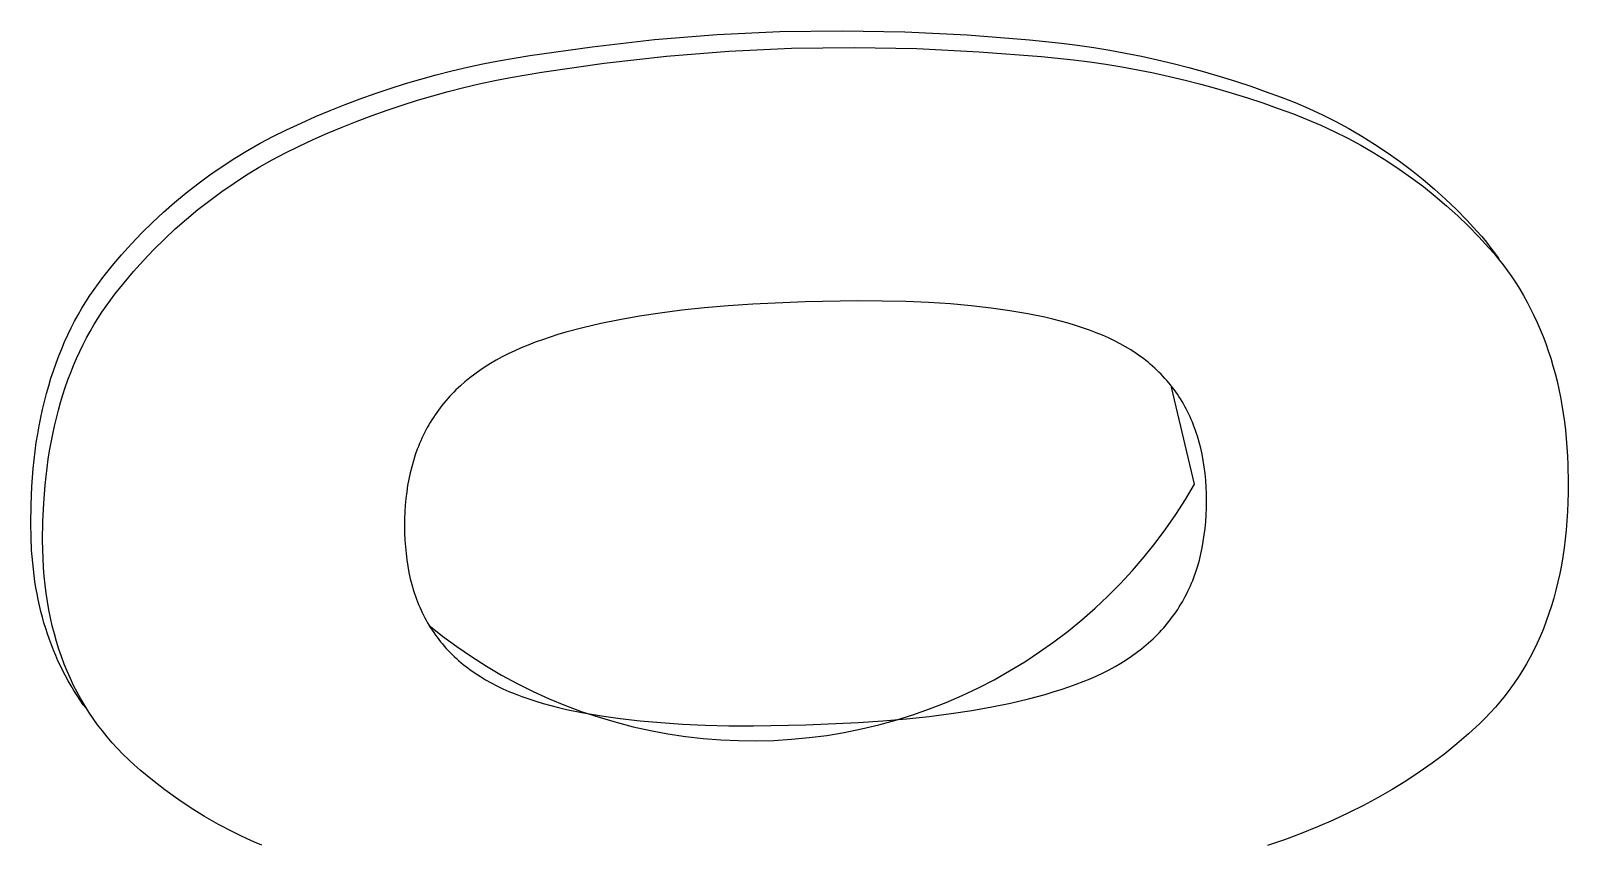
# Model space of a CAD drawing. Header units: millimetres. Extents: x -665 to 1920, y -373 to 1434.
# Drawn here: x 9.145 to 10.548, y 320.316 to 321.057 of the extents above; entities that cross this region are included whole.
import ezdxf

# ---------------------------------------------------------------- set-up
doc = ezdxf.new("R2010")
doc.units = ezdxf.units.MM
doc.header["$MEASUREMENT"] = 0
doc.layers.add('Utwórz2D linie widoczne', color=7, linetype='Continuous', true_color=0x000000)

msp = doc.modelspace()

# ---------------------------------------------------------------- linework, layer by layer
at = {"layer": 'Utwórz2D linie widoczne'}
for p, q in [((9.7142, 321.0493), (9.7713, 321.0539)), ((9.7713, 321.0539), (9.8285, 321.0568)), ((9.8285, 321.0568), (9.8856, 321.0574)), ((9.8856, 321.0574), (9.9426, 321.0564)), ((9.9426, 321.0564), (9.9997, 321.0536)), ((9.9997, 321.0536), (10.0565, 321.0491)), ((9.6005, 321.0348), (9.6572, 321.0429)), ((9.6572, 321.0429), (9.7142, 321.0493)), ((9.7251, 321.0341), (9.7822, 321.0387)), ((9.7822, 321.0387), (9.8394, 321.0416)), ((9.8394, 321.0416), (9.8965, 321.0422)), ((9.8965, 321.0422), (9.9536, 321.0411)), ((9.9536, 321.0411), (10.0106, 321.0383)), ((10.0106, 321.0383), (10.0675, 321.0338)), ((10.0565, 321.0491), (10.0859, 321.0461)), ((10.0859, 321.0461), (10.1005, 321.0442)), ((10.1005, 321.0442), (10.1152, 321.0421)), ((10.1152, 321.0421), (10.1298, 321.0397)), ((10.1298, 321.0397), (10.1443, 321.037)), ((10.1443, 321.037), (10.1588, 321.0341)), ((9.5292, 321.0208), (9.5434, 321.0241)), ((9.5434, 321.0241), (9.5576, 321.0272)), ((9.5576, 321.0272), (9.5719, 321.03)), ((9.5719, 321.03), (9.5862, 321.0325)), ((9.5862, 321.0325), (9.6005, 321.0348)), ((9.6115, 321.0196), (9.6682, 321.0277)), ((9.6682, 321.0277), (9.7251, 321.0341)), ((10.0675, 321.0338), (10.0968, 321.0309)), ((10.0968, 321.0309), (10.1115, 321.029)), ((10.1115, 321.029), (10.1261, 321.0268)), ((10.1261, 321.0268), (10.1407, 321.0244)), ((10.1407, 321.0244), (10.1553, 321.0218)), ((10.1588, 321.0341), (10.1733, 321.031)), ((10.1733, 321.031), (10.1877, 321.0275)), ((10.1877, 321.0275), (10.2021, 321.0239)), ((10.2021, 321.0239), (10.2163, 321.02)), ((9.473, 321.0048), (9.487, 321.0092)), ((9.487, 321.0092), (9.501, 321.0133)), ((9.501, 321.0133), (9.515, 321.0172)), ((9.515, 321.0172), (9.5292, 321.0208)), ((9.5401, 321.0056), (9.5543, 321.0089)), ((9.5543, 321.0089), (9.5685, 321.012)), ((9.5685, 321.012), (9.5828, 321.0148)), ((9.5828, 321.0148), (9.5971, 321.0173)), ((9.5971, 321.0173), (9.6115, 321.0196)), ((10.1553, 321.0218), (10.1698, 321.0189)), ((10.1698, 321.0189), (10.1843, 321.0157)), ((10.1843, 321.0157), (10.1987, 321.0123)), ((10.1987, 321.0123), (10.213, 321.0086)), ((10.213, 321.0086), (10.2273, 321.0047)), ((10.2163, 321.02), (10.2305, 321.0158)), ((10.2305, 321.0158), (10.2446, 321.0114)), ((10.2446, 321.0114), (10.2587, 321.0067)), ((9.4318, 320.9901), (9.4455, 320.9953)), ((9.4455, 320.9953), (9.4592, 321.0002)), ((9.4592, 321.0002), (9.473, 321.0048)), ((9.4979, 320.994), (9.5119, 320.9981)), ((9.5119, 320.9981), (9.5259, 321.002)), ((9.5259, 321.002), (9.5401, 321.0056)), ((10.2273, 321.0047), (10.2415, 321.0006)), ((10.2415, 321.0006), (10.2556, 320.9961)), ((10.2556, 320.9961), (10.2696, 320.9915)), ((10.2587, 321.0067), (10.2726, 321.0018)), ((10.2726, 321.0018), (10.2864, 320.9967)), ((10.2864, 320.9967), (10.299, 320.9918)), ((9.4049, 320.9791), (9.4183, 320.9847)), ((9.4183, 320.9847), (9.4318, 320.9901)), ((9.4564, 320.98), (9.4701, 320.9849)), ((9.4701, 320.9849), (9.484, 320.9896)), ((9.484, 320.9896), (9.4979, 320.994)), ((10.2696, 320.9915), (10.2835, 320.9866)), ((10.2835, 320.9866), (10.2974, 320.9815)), ((10.2974, 320.9815), (10.31, 320.9765)), ((10.299, 320.9918), (10.3115, 320.9864)), ((10.3115, 320.9864), (10.3239, 320.9807)), ((10.3239, 320.9807), (10.3361, 320.9746)), ((9.3663, 320.9611), (9.3784, 320.9671)), ((9.3784, 320.9671), (9.3916, 320.9732)), ((9.3916, 320.9732), (9.4049, 320.9791)), ((9.4158, 320.9638), (9.4292, 320.9695)), ((9.4292, 320.9695), (9.4428, 320.9749)), ((9.4428, 320.9749), (9.4564, 320.98)), ((10.31, 320.9765), (10.3224, 320.9712)), ((10.3224, 320.9712), (10.3348, 320.9655)), ((10.3361, 320.9746), (10.3481, 320.9681)), ((10.3481, 320.9681), (10.36, 320.9612)), ((9.3426, 320.9481), (9.3544, 320.9548)), ((9.3544, 320.9548), (9.3663, 320.9611)), ((9.3893, 320.9518), (9.4025, 320.958)), ((9.4025, 320.958), (9.4158, 320.9638)), ((10.3348, 320.9655), (10.347, 320.9593)), ((10.347, 320.9593), (10.3591, 320.9529)), ((10.3591, 320.9529), (10.3709, 320.946)), ((10.36, 320.9612), (10.3716, 320.954)), ((10.3716, 320.954), (10.383, 320.9464)), ((9.3196, 320.9336), (9.331, 320.941)), ((9.331, 320.941), (9.3426, 320.9481)), ((9.3535, 320.9328), (9.3653, 320.9395)), ((9.3653, 320.9395), (9.3773, 320.9459)), ((9.3773, 320.9459), (9.3893, 320.9518)), ((10.3709, 320.946), (10.3826, 320.9388)), ((10.3826, 320.9388), (10.394, 320.9312)), ((10.383, 320.9464), (10.3942, 320.9385)), ((10.3942, 320.9385), (10.4052, 320.9303)), ((9.2974, 320.9178), (9.3084, 320.9259)), ((9.3084, 320.9259), (9.3196, 320.9336)), ((9.3305, 320.9184), (9.3419, 320.9258)), ((9.3419, 320.9258), (9.3535, 320.9328)), ((10.394, 320.9312), (10.4052, 320.9233)), ((10.4052, 320.9303), (10.4159, 320.9217)), ((9.2866, 320.9094), (9.2974, 320.9178)), ((9.3083, 320.9026), (9.3193, 320.9107)), ((9.3193, 320.9107), (9.3305, 320.9184)), ((10.4052, 320.9233), (10.4162, 320.9151)), ((10.4159, 320.9217), (10.4263, 320.9129)), ((10.4162, 320.9151), (10.4268, 320.9065)), ((10.4263, 320.9129), (10.4364, 320.9037)), ((9.2659, 320.8917), (9.2761, 320.9007)), ((9.2761, 320.9007), (9.2866, 320.9094)), ((9.2975, 320.8942), (9.3083, 320.9026)), ((10.4268, 320.9065), (10.4373, 320.8976)), ((10.4364, 320.9037), (10.4462, 320.8943)), ((10.4373, 320.8976), (10.4474, 320.8885)), ((9.2463, 320.8729), (9.2559, 320.8824)), ((9.2559, 320.8824), (9.2659, 320.8917)), ((9.2768, 320.8765), (9.287, 320.8855)), ((9.287, 320.8855), (9.2975, 320.8942)), ((10.4462, 320.8943), (10.4557, 320.8846)), ((10.4474, 320.8885), (10.4572, 320.879)), ((10.4557, 320.8846), (10.4649, 320.8746)), ((9.2369, 320.863), (9.2463, 320.8729)), ((9.2668, 320.8672), (9.2768, 320.8765)), ((10.4572, 320.879), (10.4667, 320.8693)), ((10.4649, 320.8746), (10.4694, 320.8695)), ((10.4667, 320.8693), (10.4759, 320.8594)), ((10.4694, 320.8695), (10.4737, 320.8643)), ((9.2278, 320.853), (9.2369, 320.863)), ((9.2478, 320.8478), (9.2572, 320.8576)), ((9.2572, 320.8576), (9.2668, 320.8672)), ((10.4737, 320.8643), (10.4778, 320.859)), ((10.4759, 320.8594), (10.4803, 320.8543)), ((10.4778, 320.859), (10.4819, 320.8535)), ((10.4803, 320.8543), (10.4846, 320.849)), ((9.2107, 320.8321), (9.2191, 320.8427)), ((9.2191, 320.8427), (9.2278, 320.853)), ((9.2387, 320.8377), (9.2478, 320.8478)), ((10.4821, 320.8532), (10.4849, 320.8493)), ((10.4846, 320.849), (10.4888, 320.8437)), ((10.4888, 320.8437), (10.4928, 320.8383)), ((9.2027, 320.8213), (9.2066, 320.8267)), ((9.2066, 320.8267), (9.2107, 320.8321)), ((9.2216, 320.8169), (9.23, 320.8274)), ((9.23, 320.8274), (9.2387, 320.8377)), ((10.4928, 320.8383), (10.4967, 320.8328)), ((10.4967, 320.8328), (10.5004, 320.8272)), ((10.5004, 320.8272), (10.504, 320.8214)), ((9.1952, 320.81), (9.1989, 320.8157)), ((9.1989, 320.8157), (9.2027, 320.8213)), ((9.2175, 320.8115), (9.2216, 320.8169)), ((10.504, 320.8214), (10.5075, 320.8156)), ((10.5075, 320.8156), (10.5108, 320.8096)), ((9.1849, 320.7922), (9.1882, 320.7982)), ((9.1882, 320.7982), (9.1916, 320.8042)), ((9.1916, 320.8042), (9.1952, 320.81)), ((9.2061, 320.7947), (9.2098, 320.8004)), ((9.2098, 320.8004), (9.2136, 320.806)), ((9.2136, 320.806), (9.2175, 320.8115)), ((9.7194, 320.7997), (9.7004, 320.7968)), ((9.7392, 320.8022), (9.7194, 320.7997)), ((9.76, 320.8044), (9.7392, 320.8022)), ((9.7816, 320.8063), (9.76, 320.8044)), ((9.8041, 320.8079), (9.7816, 320.8063)), ((9.8518, 320.8101), (9.8041, 320.8079)), ((9.8995, 320.8109), (9.8518, 320.8101)), ((9.9221, 320.8107), (9.8995, 320.8109)), ((9.9437, 320.8102), (9.9221, 320.8107)), ((9.9645, 320.8093), (9.9437, 320.8102)), ((9.9844, 320.808), (9.9645, 320.8093)), ((10.0034, 320.8063), (9.9844, 320.808)), ((10.0215, 320.8042), (10.0034, 320.8063)), ((10.0387, 320.8018), (10.0215, 320.8042)), ((10.055, 320.799), (10.0387, 320.8018)), ((10.0704, 320.7959), (10.055, 320.799)), ((10.5108, 320.8096), (10.514, 320.8036)), ((10.514, 320.8036), (10.517, 320.7974)), ((9.1787, 320.7799), (9.1818, 320.7861)), ((9.1818, 320.7861), (9.1849, 320.7922)), ((9.1991, 320.783), (9.2025, 320.7889)), ((9.2025, 320.7889), (9.2061, 320.7947)), ((9.6488, 320.7863), (9.6334, 320.7822)), ((9.6651, 320.7901), (9.6488, 320.7863)), ((9.6823, 320.7936), (9.6651, 320.7901)), ((9.7004, 320.7968), (9.6823, 320.7936)), ((10.0778, 320.7941), (10.0704, 320.7959)), ((10.0849, 320.7923), (10.0778, 320.7941)), ((10.0918, 320.7904), (10.0849, 320.7923)), ((10.0986, 320.7884), (10.0918, 320.7904)), ((10.105, 320.7863), (10.0986, 320.7884)), ((10.1113, 320.7841), (10.105, 320.7863)), ((10.1173, 320.7818), (10.1113, 320.7841)), ((10.517, 320.7974), (10.5199, 320.7912)), ((10.5199, 320.7912), (10.5227, 320.7848)), ((10.5227, 320.7848), (10.5253, 320.7784)), ((9.1731, 320.7671), (9.1758, 320.7735)), ((9.1758, 320.7735), (9.1787, 320.7799)), ((9.1896, 320.7646), (9.1927, 320.7709)), ((9.1927, 320.7709), (9.1958, 320.777)), ((9.1958, 320.777), (9.1991, 320.783)), ((9.5988, 320.7705), (9.5926, 320.7679)), ((9.6053, 320.773), (9.5988, 320.7705)), ((9.612, 320.7754), (9.6053, 320.773)), ((9.6189, 320.7777), (9.612, 320.7754)), ((9.6261, 320.78), (9.6189, 320.7777)), ((9.6334, 320.7822), (9.6261, 320.78)), ((10.1232, 320.7794), (10.1173, 320.7818)), ((10.1288, 320.777), (10.1232, 320.7794)), ((10.1341, 320.7744), (10.1288, 320.777)), ((10.1393, 320.7717), (10.1341, 320.7744)), ((10.1443, 320.7689), (10.1393, 320.7717)), ((10.5253, 320.7784), (10.5278, 320.7718)), ((10.5278, 320.7718), (10.5301, 320.7652)), ((9.1679, 320.7539), (9.1704, 320.7606)), ((9.1704, 320.7606), (9.1731, 320.7671)), ((9.184, 320.7519), (9.1867, 320.7583)), ((9.1867, 320.7583), (9.1896, 320.7646)), ((9.5698, 320.7568), (9.5646, 320.7537)), ((9.5752, 320.7597), (9.5698, 320.7568)), ((9.5808, 320.7625), (9.5752, 320.7597)), ((9.5866, 320.7652), (9.5808, 320.7625)), ((9.5926, 320.7679), (9.5866, 320.7652)), ((10.1491, 320.766), (10.1443, 320.7689)), ((10.1538, 320.7629), (10.1491, 320.766)), ((10.1561, 320.7613), (10.1538, 320.7629)), ((10.1583, 320.7597), (10.1561, 320.7613)), ((10.1605, 320.7581), (10.1583, 320.7597)), ((10.1627, 320.7564), (10.1605, 320.7581)), ((10.1648, 320.7548), (10.1627, 320.7564)), ((10.5301, 320.7652), (10.5323, 320.7584)), ((10.5323, 320.7584), (10.5344, 320.7515)), ((9.1633, 320.7403), (9.1655, 320.7471)), ((9.1655, 320.7471), (9.1679, 320.7539)), ((9.1788, 320.7387), (9.1813, 320.7453)), ((9.1813, 320.7453), (9.184, 320.7519)), ((9.5501, 320.744), (9.5456, 320.7406)), ((9.5548, 320.7474), (9.5501, 320.744)), ((9.5596, 320.7506), (9.5548, 320.7474)), ((9.5646, 320.7537), (9.5596, 320.7506)), ((10.1668, 320.753), (10.1648, 320.7548)), ((10.1689, 320.7513), (10.1668, 320.753)), ((10.1709, 320.7495), (10.1689, 320.7513)), ((10.1728, 320.7477), (10.1709, 320.7495)), ((10.1747, 320.7458), (10.1728, 320.7477)), ((10.1766, 320.744), (10.1747, 320.7458)), ((10.1784, 320.742), (10.1766, 320.744)), ((10.1802, 320.7401), (10.1784, 320.742)), ((10.5344, 320.7515), (10.5363, 320.7445)), ((10.5363, 320.7445), (10.5381, 320.7375)), ((9.1592, 320.7262), (9.1612, 320.7333)), ((9.1612, 320.7333), (9.1633, 320.7403)), ((9.1742, 320.725), (9.1764, 320.7319)), ((9.1764, 320.7319), (9.1788, 320.7387)), ((9.533, 320.7295), (9.5311, 320.7276)), ((9.535, 320.7315), (9.533, 320.7295)), ((9.537, 320.7333), (9.535, 320.7315)), ((9.5412, 320.737), (9.537, 320.7333)), ((9.5456, 320.7406), (9.5412, 320.737)), ((10.1819, 320.7381), (10.1802, 320.7401)), ((10.1836, 320.7361), (10.1819, 320.7381)), ((10.1853, 320.7341), (10.1836, 320.7361)), ((10.1869, 320.7321), (10.1853, 320.7341)), ((10.2072, 320.6434), (10.1861, 320.7321)), ((10.1885, 320.73), (10.1869, 320.7321)), ((10.19, 320.7279), (10.1885, 320.73)), ((10.1915, 320.7257), (10.19, 320.7279)), ((10.5381, 320.7375), (10.5397, 320.7303)), ((10.5397, 320.7303), (10.5412, 320.723)), ((9.1556, 320.7118), (9.1573, 320.7191)), ((9.1573, 320.7191), (9.1592, 320.7262)), ((9.1701, 320.711), (9.1721, 320.7181)), ((9.1721, 320.7181), (9.1742, 320.725)), ((9.5202, 320.7154), (9.5186, 320.7133)), ((9.5219, 320.7175), (9.5202, 320.7154)), ((9.5237, 320.7196), (9.5219, 320.7175)), ((9.5255, 320.7216), (9.5237, 320.7196)), ((9.5273, 320.7237), (9.5255, 320.7216)), ((9.5292, 320.7256), (9.5273, 320.7237)), ((9.5311, 320.7276), (9.5292, 320.7256)), ((10.193, 320.7235), (10.1915, 320.7257)), ((10.1944, 320.7213), (10.193, 320.7235)), ((10.1958, 320.7191), (10.1944, 320.7213)), ((10.1971, 320.7168), (10.1958, 320.7191)), ((10.1984, 320.7145), (10.1971, 320.7168)), ((10.1996, 320.7122), (10.1984, 320.7145)), ((10.5412, 320.723), (10.5425, 320.7156)), ((10.5425, 320.7156), (10.5437, 320.7081)), ((9.1525, 320.6969), (9.154, 320.7044)), ((9.154, 320.7044), (9.1556, 320.7118)), ((9.1665, 320.6965), (9.1682, 320.7038)), ((9.1682, 320.7038), (9.1701, 320.711)), ((9.5095, 320.6999), (9.5081, 320.6976)), ((9.5109, 320.7022), (9.5095, 320.6999)), ((9.5124, 320.7045), (9.5109, 320.7022)), ((9.5139, 320.7067), (9.5124, 320.7045)), ((9.5154, 320.7089), (9.5139, 320.7067)), ((9.517, 320.7111), (9.5154, 320.7089)), ((9.5186, 320.7133), (9.517, 320.7111)), ((10.2008, 320.7098), (10.1996, 320.7122)), ((10.202, 320.7074), (10.2008, 320.7098)), ((10.2031, 320.705), (10.202, 320.7074)), ((10.2042, 320.7025), (10.2031, 320.705)), ((10.2053, 320.7001), (10.2042, 320.7025)), ((10.2063, 320.6975), (10.2053, 320.7001)), ((10.5437, 320.7081), (10.5448, 320.7005)), ((10.5448, 320.7005), (10.5457, 320.6928)), ((9.1499, 320.6816), (9.1512, 320.6893)), ((9.1512, 320.6893), (9.1525, 320.6969)), ((9.1634, 320.6816), (9.1649, 320.6891)), ((9.1649, 320.6891), (9.1665, 320.6965)), ((9.5031, 320.688), (9.5019, 320.6855)), ((9.5043, 320.6904), (9.5031, 320.688)), ((9.5055, 320.6928), (9.5043, 320.6904)), ((9.5068, 320.6952), (9.5055, 320.6928)), ((9.5081, 320.6976), (9.5068, 320.6952)), ((10.2072, 320.695), (10.2063, 320.6975)), ((10.2081, 320.6924), (10.2072, 320.695)), ((10.209, 320.6898), (10.2081, 320.6924)), ((10.2099, 320.6872), (10.209, 320.6898)), ((10.2114, 320.6818), (10.2099, 320.6872)), ((10.5457, 320.6928), (10.5465, 320.6851)), ((9.1479, 320.6658), (9.1489, 320.6737)), ((9.1489, 320.6737), (9.1499, 320.6816)), ((9.1608, 320.6663), (9.1621, 320.674)), ((9.1621, 320.674), (9.1634, 320.6816)), ((9.4977, 320.6754), (9.4958, 320.6702)), ((9.4987, 320.678), (9.4977, 320.6754)), ((9.4997, 320.6805), (9.4987, 320.678)), ((9.5008, 320.683), (9.4997, 320.6805)), ((9.5019, 320.6855), (9.5008, 320.683)), ((10.2128, 320.6764), (10.2114, 320.6818)), ((10.2141, 320.6708), (10.2128, 320.6764)), ((10.5465, 320.6851), (10.5472, 320.6772)), ((10.5472, 320.6772), (10.5477, 320.6692)), ((9.1458, 320.6414), (9.1471, 320.6578)), ((9.1471, 320.6578), (9.1479, 320.6658)), ((9.1588, 320.6506), (9.1598, 320.6585)), ((9.1598, 320.6585), (9.1608, 320.6663)), ((9.4926, 320.6594), (9.4912, 320.6538)), ((9.4941, 320.6648), (9.4926, 320.6594)), ((9.4958, 320.6702), (9.4941, 320.6648)), ((10.2151, 320.665), (10.2141, 320.6708)), ((10.216, 320.6592), (10.2151, 320.665)), ((10.2168, 320.6532), (10.216, 320.6592)), ((10.5477, 320.6692), (10.548, 320.6611)), ((10.548, 320.6611), (10.5483, 320.6446)), ((9.158, 320.6425), (9.1588, 320.6506)), ((9.49, 320.6481), (9.4889, 320.6423)), ((9.4912, 320.6538), (9.49, 320.6481)), ((10.2174, 320.6471), (10.2168, 320.6532)), ((10.2178, 320.6409), (10.2174, 320.6471)), ((10.5483, 320.6446), (10.5483, 320.6357)), ((9.1451, 320.6246), (9.1458, 320.6414)), ((9.1567, 320.6262), (9.158, 320.6425)), ((9.4873, 320.6304), (9.4867, 320.6243)), ((9.488, 320.6364), (9.4873, 320.6304)), ((9.4889, 320.6423), (9.488, 320.6364)), ((10.1989, 320.6295), (10.2072, 320.6434)), ((10.218, 320.6346), (10.2178, 320.6409)), ((10.2181, 320.6282), (10.218, 320.6346)), ((10.5483, 320.6357), (10.5481, 320.627)), ((9.1448, 320.6074), (9.1451, 320.6246)), ((9.156, 320.6093), (9.1567, 320.6262)), ((9.4863, 320.6181), (9.4861, 320.6117)), ((9.4867, 320.6243), (9.4863, 320.6181)), ((10.1809, 320.6026), (10.1901, 320.6159)), ((10.1901, 320.6159), (10.1989, 320.6295)), ((10.2178, 320.6154), (10.218, 320.6217)), ((10.218, 320.6217), (10.2181, 320.6282)), ((10.5477, 320.6184), (10.5471, 320.6099)), ((10.5481, 320.627), (10.5477, 320.6184)), ((9.1451, 320.5952), (9.1448, 320.6074)), ((9.1557, 320.5921), (9.156, 320.6093)), ((9.4861, 320.6117), (9.486, 320.6053)), ((9.486, 320.6053), (9.4861, 320.5988)), ((10.1712, 320.5897), (10.1809, 320.6026)), ((10.2161, 320.5971), (10.2169, 320.6031)), ((10.2169, 320.6031), (10.2174, 320.6092)), ((10.2174, 320.6092), (10.2178, 320.6154)), ((10.5464, 320.6016), (10.5456, 320.5934)), ((10.5471, 320.6099), (10.5464, 320.6016)), ((9.1456, 320.5833), (9.1451, 320.5952)), ((9.1558, 320.5838), (9.1557, 320.5921)), ((9.4861, 320.5988), (9.4864, 320.5925)), ((9.4864, 320.5925), (9.4868, 320.5864)), ((10.1611, 320.5771), (10.1712, 320.5897)), ((10.2142, 320.5855), (10.2152, 320.5912)), ((10.2152, 320.5912), (10.2161, 320.5971)), ((10.5456, 320.5934), (10.5446, 320.5853)), ((9.1466, 320.5716), (9.1456, 320.5833)), ((9.1561, 320.5756), (9.1558, 320.5838)), ((9.1566, 320.5675), (9.1561, 320.5756)), ((9.4868, 320.5864), (9.4874, 320.5803)), ((9.4874, 320.5803), (9.4881, 320.5743)), ((9.4881, 320.5743), (9.489, 320.5685)), ((10.1505, 320.5648), (10.1611, 320.5771)), ((10.2101, 320.5688), (10.2116, 320.5742)), ((10.2116, 320.5742), (10.213, 320.5798)), ((10.213, 320.5798), (10.2142, 320.5855)), ((10.5434, 320.5773), (10.5421, 320.5695)), ((10.5446, 320.5853), (10.5434, 320.5773)), ((9.1479, 320.5602), (9.1466, 320.5716)), ((9.1487, 320.5546), (9.1479, 320.5602)), ((9.1572, 320.5595), (9.1566, 320.5675)), ((9.158, 320.5517), (9.1572, 320.5595)), ((9.489, 320.5685), (9.4901, 320.5628)), ((9.4901, 320.5628), (9.4913, 320.5572)), ((10.1396, 320.5529), (10.1505, 320.5648)), ((10.2065, 320.5582), (10.2084, 320.5635)), ((10.2084, 320.5635), (10.2101, 320.5688)), ((10.5406, 320.5618), (10.5389, 320.5542)), ((10.5421, 320.5695), (10.5406, 320.5618)), ((9.1496, 320.549), (9.1487, 320.5546)), ((9.1506, 320.5435), (9.1496, 320.549)), ((9.1589, 320.5439), (9.158, 320.5517)), ((9.4913, 320.5572), (9.4927, 320.5518)), ((9.4927, 320.5518), (9.4943, 320.5464)), ((9.4943, 320.5464), (9.4952, 320.5438)), ((10.1282, 320.5414), (10.1396, 320.5529)), ((10.1999, 320.5432), (10.2011, 320.5457)), ((10.2011, 320.5457), (10.2023, 320.5481)), ((10.2023, 320.5481), (10.2034, 320.5506)), ((10.2034, 320.5506), (10.2045, 320.5531)), ((10.2045, 320.5531), (10.2055, 320.5557)), ((10.2055, 320.5557), (10.2065, 320.5582)), ((10.5371, 320.5468), (10.5352, 320.5395)), ((10.5389, 320.5542), (10.5371, 320.5468)), ((9.1517, 320.5381), (9.1506, 320.5435)), ((9.1529, 320.5327), (9.1517, 320.5381)), ((9.1541, 320.5274), (9.1529, 320.5327)), ((9.1601, 320.5363), (9.1589, 320.5439)), ((9.1614, 320.5288), (9.1601, 320.5363)), ((9.4952, 320.5438), (9.496, 320.5412)), ((9.496, 320.5412), (9.497, 320.5386)), ((9.497, 320.5386), (9.4979, 320.5361)), ((9.4979, 320.5361), (9.4989, 320.5336)), ((9.4989, 320.5336), (9.5, 320.5311)), ((10.1164, 320.5303), (10.1282, 320.5414)), ((10.1918, 320.5292), (10.1933, 320.5315)), ((10.1933, 320.5315), (10.1947, 320.5338)), ((10.1947, 320.5338), (10.1961, 320.5361)), ((10.1961, 320.5361), (10.1974, 320.5385)), ((10.1974, 320.5385), (10.1987, 320.5408)), ((10.1987, 320.5408), (10.1999, 320.5432)), ((10.533, 320.5323), (10.5307, 320.5253)), ((10.5352, 320.5395), (10.533, 320.5323)), ((9.1555, 320.5221), (9.1541, 320.5274)), ((9.1569, 320.517), (9.1555, 320.5221)), ((9.1629, 320.5214), (9.1614, 320.5288)), ((9.1645, 320.5141), (9.1629, 320.5214)), ((9.5, 320.5311), (9.5011, 320.5286)), ((9.5011, 320.5286), (9.5022, 320.5262)), ((9.5022, 320.5262), (9.5034, 320.5238)), ((9.5034, 320.5238), (9.5046, 320.5215)), ((9.5046, 320.5215), (9.5058, 320.5192)), ((9.5058, 320.5192), (9.5071, 320.5169)), ((10.0917, 320.5094), (10.1043, 320.5197)), ((10.1043, 320.5197), (10.1164, 320.5303)), ((10.1823, 320.5162), (10.184, 320.5183)), ((10.184, 320.5183), (10.1856, 320.5205)), ((10.1856, 320.5205), (10.1872, 320.5226)), ((10.1872, 320.5226), (10.1888, 320.5248)), ((10.1888, 320.5248), (10.1903, 320.527)), ((10.1903, 320.527), (10.1918, 320.5292)), ((10.5283, 320.5183), (10.5257, 320.5115)), ((10.5307, 320.5253), (10.5283, 320.5183)), ((9.1585, 320.5118), (9.1569, 320.517)), ((9.1601, 320.5068), (9.1585, 320.5118)), ((9.1619, 320.5018), (9.1601, 320.5068)), ((9.1664, 320.5069), (9.1645, 320.5141)), ((9.1684, 320.4998), (9.1664, 320.5069)), ((9.5071, 320.5169), (9.5085, 320.5146)), ((9.5081, 320.5148), (9.5207, 320.5048)), ((9.5085, 320.5146), (9.5098, 320.5124)), ((9.5098, 320.5124), (9.5113, 320.5102)), ((9.5113, 320.5102), (9.5127, 320.508)), ((9.5127, 320.508), (9.5142, 320.5058)), ((9.5142, 320.5058), (9.5158, 320.5037)), ((9.5158, 320.5037), (9.5173, 320.5016)), ((9.5207, 320.5048), (9.5338, 320.4952)), ((10.0789, 320.4996), (10.0917, 320.5094)), ((10.1693, 320.5023), (10.1713, 320.5042)), ((10.1713, 320.5042), (10.1732, 320.5061)), ((10.1732, 320.5061), (10.1751, 320.5081)), ((10.1751, 320.5081), (10.177, 320.5101)), ((10.177, 320.5101), (10.1788, 320.5121)), ((10.1788, 320.5121), (10.1806, 320.5142)), ((10.1806, 320.5142), (10.1823, 320.5162)), ((10.5229, 320.5049), (10.52, 320.4983)), ((10.5257, 320.5115), (10.5229, 320.5049)), ((9.1637, 320.4968), (9.1619, 320.5018)), ((9.1656, 320.4919), (9.1637, 320.4968)), ((9.1676, 320.4871), (9.1656, 320.4919)), ((9.1706, 320.4929), (9.1684, 320.4998)), ((9.1729, 320.4861), (9.1706, 320.4929)), ((9.5173, 320.5016), (9.519, 320.4996)), ((9.519, 320.4996), (9.5206, 320.4976)), ((9.5206, 320.4976), (9.5223, 320.4956)), ((9.5223, 320.4956), (9.5241, 320.4936)), ((9.5241, 320.4936), (9.5259, 320.4917)), ((9.5259, 320.4917), (9.5277, 320.4898)), ((9.5277, 320.4898), (9.5296, 320.4879)), ((9.5338, 320.4952), (9.5471, 320.4861)), ((10.0522, 320.4814), (10.0657, 320.4903)), ((10.0657, 320.4903), (10.0789, 320.4996)), ((10.1496, 320.4864), (10.1543, 320.4897)), ((10.1543, 320.4897), (10.1588, 320.4932)), ((10.1588, 320.4932), (10.1631, 320.4968)), ((10.1631, 320.4968), (10.1673, 320.5004)), ((10.1673, 320.5004), (10.1693, 320.5023)), ((10.5169, 320.4919), (10.5137, 320.4856)), ((10.52, 320.4983), (10.5169, 320.4919)), ((9.1697, 320.4823), (9.1676, 320.4871)), ((9.1719, 320.4776), (9.1697, 320.4823)), ((9.1742, 320.473), (9.1719, 320.4776)), ((9.1754, 320.4793), (9.1729, 320.4861)), ((9.1781, 320.4727), (9.1754, 320.4793)), ((9.5296, 320.4879), (9.5315, 320.4861)), ((9.5315, 320.4861), (9.5334, 320.4843)), ((9.5334, 320.4843), (9.5354, 320.4825)), ((9.5354, 320.4825), (9.5375, 320.4807)), ((9.5375, 320.4807), (9.5396, 320.479)), ((9.5396, 320.479), (9.5417, 320.4773)), ((9.5417, 320.4773), (9.5438, 320.4757)), ((9.5438, 320.4757), (9.546, 320.474)), ((9.5471, 320.4861), (9.5608, 320.4774)), ((9.5608, 320.4774), (9.5747, 320.4692)), ((10.0383, 320.473), (10.0522, 320.4814)), ((10.1293, 320.4741), (10.1346, 320.4771)), ((10.1346, 320.4771), (10.1398, 320.4801)), ((10.1398, 320.4801), (10.1448, 320.4832)), ((10.1448, 320.4832), (10.1496, 320.4864)), ((10.5103, 320.4795), (10.5067, 320.4735)), ((10.5137, 320.4856), (10.5103, 320.4795)), ((9.1766, 320.4684), (9.1742, 320.473)), ((9.1791, 320.4639), (9.1766, 320.4684)), ((9.181, 320.4662), (9.1781, 320.4727)), ((9.1816, 320.4594), (9.1791, 320.4639)), ((9.184, 320.4598), (9.181, 320.4662)), ((9.546, 320.474), (9.5483, 320.4724)), ((9.5483, 320.4724), (9.5506, 320.4709)), ((9.5506, 320.4709), (9.5553, 320.4678)), ((9.5553, 320.4678), (9.5601, 320.4649)), ((9.5601, 320.4649), (9.5652, 320.4621)), ((9.5652, 320.4621), (9.5704, 320.4594)), ((9.5747, 320.4692), (9.5889, 320.4615)), ((9.5889, 320.4615), (9.6034, 320.4543)), ((10.0099, 320.4576), (10.0242, 320.465)), ((10.0242, 320.465), (10.0383, 320.473)), ((10.0991, 320.4608), (10.1056, 320.4633)), ((10.1056, 320.4633), (10.1118, 320.4659)), ((10.1118, 320.4659), (10.1179, 320.4686)), ((10.1179, 320.4686), (10.1237, 320.4713)), ((10.1237, 320.4713), (10.1293, 320.4741)), ((10.4991, 320.4618), (10.4951, 320.4562)), ((10.503, 320.4676), (10.4991, 320.4618)), ((10.5067, 320.4735), (10.503, 320.4676)), ((9.1843, 320.455), (9.1816, 320.4594)), ((9.1873, 320.4536), (9.184, 320.4598)), ((9.1871, 320.4507), (9.1843, 320.455)), ((9.1899, 320.4464), (9.1871, 320.4507)), ((9.1906, 320.4474), (9.1873, 320.4536)), ((9.1942, 320.4414), (9.1906, 320.4474)), ((9.5704, 320.4594), (9.5757, 320.4568)), ((9.5757, 320.4568), (9.5813, 320.4543)), ((9.5813, 320.4543), (9.5871, 320.452)), ((9.5871, 320.452), (9.5931, 320.4497)), ((9.5931, 320.4497), (9.5994, 320.4475)), ((9.5994, 320.4475), (9.6059, 320.4454)), ((9.6034, 320.4543), (9.6182, 320.4476)), ((9.6182, 320.4476), (9.6331, 320.4414)), ((9.9804, 320.4442), (9.9952, 320.4507)), ((9.9952, 320.4507), (10.0099, 320.4576)), ((10.0393, 320.4436), (10.0556, 320.4474)), ((10.0556, 320.4474), (10.071, 320.4516)), ((10.071, 320.4516), (10.0783, 320.4538)), ((10.0783, 320.4538), (10.0855, 320.456)), ((10.0855, 320.456), (10.0924, 320.4584)), ((10.0924, 320.4584), (10.0991, 320.4608)), ((10.4909, 320.4506), (10.4866, 320.4453)), ((10.4951, 320.4562), (10.4909, 320.4506)), ((9.1928, 320.4422), (9.1899, 320.4464)), ((9.195, 320.4392), (9.1928, 320.4422)), ((9.1979, 320.4355), (9.1942, 320.4414)), ((9.2019, 320.4296), (9.1979, 320.4355)), ((9.6059, 320.4454), (9.6126, 320.4434)), ((9.6126, 320.4434), (9.6195, 320.4414)), ((9.6195, 320.4414), (9.6267, 320.4396)), ((9.6267, 320.4396), (9.634, 320.4379)), ((9.6331, 320.4414), (9.6483, 320.4358)), ((9.634, 320.4379), (9.6495, 320.4347)), ((9.6483, 320.4358), (9.6636, 320.4307)), ((9.6495, 320.4347), (9.6658, 320.4319)), ((9.9501, 320.433), (9.9653, 320.4384)), ((9.9651, 320.4315), (9.985, 320.4341)), ((9.9653, 320.4384), (9.9804, 320.4442)), ((9.985, 320.4341), (10.004, 320.4369)), ((10.004, 320.4369), (10.0221, 320.4401)), ((10.0221, 320.4401), (10.0393, 320.4436)), ((10.4774, 320.4349), (10.4725, 320.4299)), ((10.482, 320.44), (10.4774, 320.4349)), ((10.4866, 320.4453), (10.482, 320.44)), ((9.2059, 320.4239), (9.2019, 320.4296)), ((9.2102, 320.4183), (9.2059, 320.4239)), ((9.6636, 320.4307), (9.6791, 320.4261)), ((9.6658, 320.4319), (9.683, 320.4295)), ((9.6791, 320.4261), (9.6948, 320.422)), ((9.683, 320.4295), (9.701, 320.4275)), ((9.6948, 320.422), (9.7106, 320.4185)), ((9.701, 320.4275), (9.72, 320.4258)), ((9.72, 320.4258), (9.7399, 320.4245)), ((9.7399, 320.4245), (9.7606, 320.4236)), ((9.7606, 320.4236), (9.7822, 320.423)), ((9.7822, 320.423), (9.8047, 320.4229)), ((9.8047, 320.4229), (9.8524, 320.4237)), ((9.8524, 320.4237), (9.9002, 320.4259)), ((9.8875, 320.4169), (9.9033, 320.4201)), ((9.9002, 320.4259), (9.9227, 320.4274)), ((9.9033, 320.4201), (9.919, 320.4239)), ((9.919, 320.4239), (9.9346, 320.4281)), ((9.9227, 320.4274), (9.9444, 320.4293)), ((9.9346, 320.4281), (9.9501, 320.433)), ((9.9444, 320.4293), (9.9651, 320.4315)), ((10.4675, 320.425), (10.4572, 320.4155)), ((10.4725, 320.4299), (10.4675, 320.425)), ((9.2146, 320.4129), (9.2102, 320.4183)), ((9.2192, 320.4075), (9.2146, 320.4129)), ((9.224, 320.4023), (9.2192, 320.4075)), ((9.7106, 320.4185), (9.7265, 320.4156)), ((9.7265, 320.4156), (9.7425, 320.4132)), ((9.7425, 320.4132), (9.7586, 320.4114)), ((9.7586, 320.4114), (9.7747, 320.4101)), ((9.7747, 320.4101), (9.7909, 320.4094)), ((9.7909, 320.4094), (9.807, 320.4092)), ((9.807, 320.4092), (9.8232, 320.4096)), ((9.8232, 320.4096), (9.8393, 320.4106)), ((9.8393, 320.4106), (9.8555, 320.4122)), ((9.8555, 320.4122), (9.8715, 320.4142)), ((9.8715, 320.4142), (9.8875, 320.4169)), ((10.4466, 320.4063), (10.4356, 320.3974)), ((10.4572, 320.4155), (10.4466, 320.4063)), ((9.2289, 320.3971), (9.224, 320.4023)), ((9.2341, 320.3921), (9.2289, 320.3971)), ((9.2393, 320.3872), (9.2341, 320.3921)), ((10.4356, 320.3974), (10.4242, 320.3888)), ((9.2448, 320.3824), (9.2393, 320.3872)), ((9.2559, 320.3732), (9.2448, 320.3824)), ((10.4124, 320.3805), (10.4002, 320.3725)), ((10.4242, 320.3888), (10.4124, 320.3805)), ((9.2673, 320.3644), (9.2559, 320.3732)), ((9.2791, 320.3559), (9.2673, 320.3644)), ((10.3877, 320.3648), (10.3748, 320.3574)), ((10.4002, 320.3725), (10.3877, 320.3648)), ((9.2912, 320.3478), (9.2791, 320.3559)), ((10.3615, 320.3502), (10.3478, 320.3434)), ((10.3748, 320.3574), (10.3615, 320.3502)), ((9.3036, 320.3401), (9.2912, 320.3478)), ((9.3163, 320.3329), (9.3036, 320.3401)), ((10.3338, 320.3368), (10.3193, 320.3306)), ((10.3478, 320.3434), (10.3338, 320.3368)), ((9.3293, 320.3261), (9.3163, 320.3329)), ((9.3359, 320.3228), (9.3293, 320.3261)), ((9.3425, 320.3197), (9.3359, 320.3228)), ((10.3045, 320.3246), (10.2893, 320.3189)), ((10.3193, 320.3306), (10.3045, 320.3246)), ((9.3492, 320.3167), (9.3425, 320.3197)), ((9.3559, 320.3138), (9.3492, 320.3167)), ((10.2893, 320.3189), (10.2738, 320.3135))]:
    msp.add_line(p, q, dxfattribs=at)

doc.saveas('drawing.dxf')
